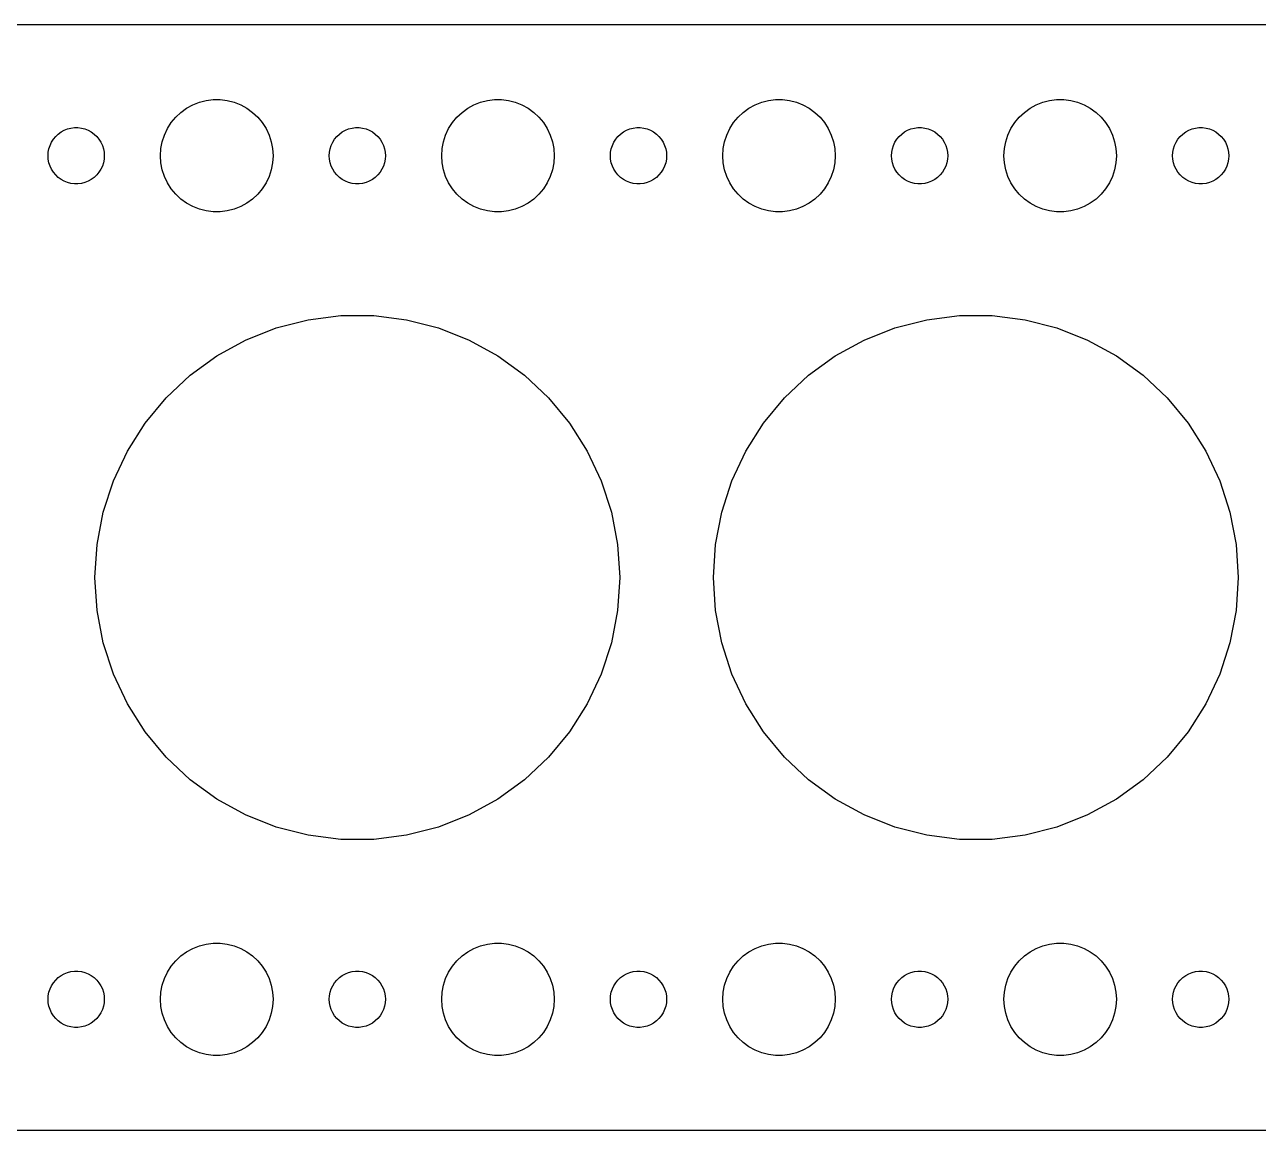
# Model space of a CAD drawing. Header units: metres. Extents: x -90 to 90, y 40 to 98.
# Drawn here: x -17.8 to 48.1, y 39.5 to 98.5 of the extents above; entities that cross this region are included whole.
import ezdxf

# ---------------------------------------------------------------- set-up
doc = ezdxf.new("R2010")
doc.units = ezdxf.units.M

msp = doc.modelspace()

# ---------------------------------------------------------------- linework, layer by layer
for p, q in [((84.8139, 98.4901), (-84.8139, 98.4901)), ((-9.10747, 94.033), (-8.77733, 94.2145)), ((-8.77733, 94.2145), (-8.42705, 94.3532)), ((-8.42705, 94.3532), (-8.06213, 94.4469)), ((-8.06213, 94.4469), (-7.68837, 94.4941)), ((-7.68837, 94.4941), (-7.31161, 94.4941)), ((-7.31161, 94.4941), (-6.93785, 94.4469)), ((-6.93785, 94.4469), (-6.57294, 94.3532)), ((-6.57294, 94.3532), (-6.22266, 94.2145)), ((-6.22266, 94.2145), (-5.89252, 94.033)), ((5.89252, 94.033), (6.22266, 94.2145)), ((6.22266, 94.2145), (6.57294, 94.3532)), ((6.57294, 94.3532), (6.93785, 94.4469)), ((6.93785, 94.4469), (7.31161, 94.4941)), ((7.31161, 94.4941), (7.68837, 94.4941)), ((7.68837, 94.4941), (8.06213, 94.4469)), ((8.06213, 94.4469), (8.42705, 94.3532)), ((8.42705, 94.3532), (8.77733, 94.2145)), ((8.77733, 94.2145), (9.10747, 94.033)), ((20.8925, 94.033), (21.2227, 94.2145)), ((21.2227, 94.2145), (21.5729, 94.3532)), ((21.5729, 94.3532), (21.9379, 94.4469)), ((21.9379, 94.4469), (22.3116, 94.4941)), ((22.3116, 94.4941), (22.6884, 94.4941)), ((22.6884, 94.4941), (23.0621, 94.4469)), ((23.0621, 94.4469), (23.427, 94.3532)), ((23.427, 94.3532), (23.7773, 94.2145)), ((23.7773, 94.2145), (24.1075, 94.033)), ((35.8925, 94.033), (36.2227, 94.2145)), ((36.2227, 94.2145), (36.5729, 94.3532)), ((36.5729, 94.3532), (36.9379, 94.4469)), ((36.9379, 94.4469), (37.3116, 94.4941)), ((37.3116, 94.4941), (37.6884, 94.4941)), ((37.6884, 94.4941), (38.0621, 94.4469)), ((38.0621, 94.4469), (38.427, 94.3532)), ((38.427, 94.3532), (38.7773, 94.2145)), ((38.7773, 94.2145), (39.1075, 94.033)), ((-9.92705, 93.2634), (-9.6869, 93.5536)), ((-9.6869, 93.5536), (-9.41226, 93.8115)), ((-9.41226, 93.8115), (-9.10747, 94.033)), ((-5.89252, 94.033), (-5.58772, 93.8115)), ((-5.58772, 93.8115), (-5.31308, 93.5536)), ((-5.31308, 93.5536), (-5.07294, 93.2634)), ((5.07294, 93.2634), (5.31308, 93.5536)), ((5.31308, 93.5536), (5.58772, 93.8115)), ((5.58772, 93.8115), (5.89252, 94.033)), ((9.10747, 94.033), (9.41226, 93.8115)), ((9.41226, 93.8115), (9.6869, 93.5536)), ((9.6869, 93.5536), (9.92705, 93.2634)), ((20.0729, 93.2634), (20.3131, 93.5536)), ((20.3131, 93.5536), (20.5877, 93.8115)), ((20.5877, 93.8115), (20.8925, 94.033)), ((24.1075, 94.033), (24.4123, 93.8115)), ((24.4123, 93.8115), (24.6869, 93.5536)), ((24.6869, 93.5536), (24.927, 93.2634)), ((35.0729, 93.2634), (35.3131, 93.5536)), ((35.3131, 93.5536), (35.5877, 93.8115)), ((35.5877, 93.8115), (35.8925, 94.033)), ((39.1075, 94.033), (39.4123, 93.8115)), ((39.4123, 93.8115), (39.6869, 93.5536)), ((39.6869, 93.5536), (39.927, 93.2634)), ((-15.8037, 92.7665), (-15.6387, 92.8572)), ((-15.6387, 92.8572), (-15.4635, 92.9266)), ((-15.4635, 92.9266), (-15.2811, 92.9734)), ((-15.2811, 92.9734), (-15.0942, 92.997)), ((-15.0942, 92.997), (-14.9058, 92.997)), ((-14.9058, 92.997), (-14.7189, 92.9734)), ((-14.7189, 92.9734), (-14.5365, 92.9266)), ((-14.5365, 92.9266), (-14.3613, 92.8572)), ((-14.3613, 92.8572), (-14.1963, 92.7665)), ((-10.2893, 92.6044), (-10.1289, 92.9453)), ((-10.1289, 92.9453), (-9.92705, 93.2634)), ((-5.07294, 93.2634), (-4.87108, 92.9453)), ((-4.87108, 92.9453), (-4.71066, 92.6044)), ((-0.80373, 92.7665), (-0.63866, 92.8572)), ((-0.63866, 92.8572), (-0.46352, 92.9266)), ((-0.46352, 92.9266), (-0.28107, 92.9734)), ((-0.28107, 92.9734), (-0.09418, 92.997)), ((-0.09418, 92.997), (0.09418, 92.997)), ((0.09418, 92.997), (0.28107, 92.9734)), ((0.28107, 92.9734), (0.46352, 92.9266)), ((0.46352, 92.9266), (0.63866, 92.8572)), ((0.63866, 92.8572), (0.80373, 92.7665)), ((4.71066, 92.6044), (4.87108, 92.9453)), ((4.87108, 92.9453), (5.07294, 93.2634)), ((9.92705, 93.2634), (10.1289, 92.9453)), ((10.1289, 92.9453), (10.2893, 92.6044)), ((14.1963, 92.7665), (14.3613, 92.8572)), ((14.3613, 92.8572), (14.5365, 92.9266)), ((14.5365, 92.9266), (14.7189, 92.9734)), ((14.7189, 92.9734), (14.9058, 92.997)), ((14.9058, 92.997), (15.0942, 92.997)), ((15.0942, 92.997), (15.2811, 92.9734)), ((15.2811, 92.9734), (15.4635, 92.9266)), ((15.4635, 92.9266), (15.6387, 92.8572)), ((15.6387, 92.8572), (15.8037, 92.7665)), ((19.7107, 92.6044), (19.8711, 92.9453)), ((19.8711, 92.9453), (20.0729, 93.2634)), ((24.927, 93.2634), (25.1289, 92.9453)), ((25.1289, 92.9453), (25.2893, 92.6044)), ((29.1963, 92.7665), (29.3613, 92.8572)), ((29.3613, 92.8572), (29.5365, 92.9266)), ((29.5365, 92.9266), (29.7189, 92.9734)), ((29.7189, 92.9734), (29.9058, 92.997)), ((29.9058, 92.997), (30.0942, 92.997)), ((30.0942, 92.997), (30.2811, 92.9734)), ((30.2811, 92.9734), (30.4635, 92.9266)), ((30.4635, 92.9266), (30.6387, 92.8572)), ((30.6387, 92.8572), (30.8037, 92.7665)), ((34.7107, 92.6044), (34.8711, 92.9453)), ((34.8711, 92.9453), (35.0729, 93.2634)), ((39.927, 93.2634), (40.1289, 92.9453)), ((40.1289, 92.9453), (40.2893, 92.6044)), ((44.1963, 92.7665), (44.3613, 92.8572)), ((44.3613, 92.8572), (44.5365, 92.9266)), ((44.5365, 92.9266), (44.7189, 92.9734)), ((44.7189, 92.9734), (44.9058, 92.997)), ((44.9058, 92.997), (45.0942, 92.997)), ((45.0942, 92.997), (45.2811, 92.9734)), ((45.2811, 92.9734), (45.4635, 92.9266)), ((45.4635, 92.9266), (45.6387, 92.8572)), ((45.6387, 92.8572), (45.8037, 92.7665)), ((-16.3947, 92.0522), (-16.3145, 92.2226)), ((-16.3145, 92.2226), (-16.2135, 92.3817)), ((-16.2135, 92.3817), (-16.0934, 92.5268)), ((-16.0934, 92.5268), (-15.9561, 92.6558)), ((-15.9561, 92.6558), (-15.8037, 92.7665)), ((-14.1963, 92.7665), (-14.0439, 92.6558)), ((-14.0439, 92.6558), (-13.9065, 92.5268)), ((-13.9065, 92.5268), (-13.7865, 92.3817)), ((-13.7865, 92.3817), (-13.6855, 92.2226)), ((-13.6855, 92.2226), (-13.6053, 92.0522)), ((-10.4763, 91.876), (-10.4057, 92.2461)), ((-10.4057, 92.2461), (-10.2893, 92.6044)), ((-4.71066, 92.6044), (-4.59424, 92.2461)), ((-4.59424, 92.2461), (-4.52365, 91.876)), ((-1.39465, 92.0522), (-1.31445, 92.2226)), ((-1.31445, 92.2226), (-1.21352, 92.3817)), ((-1.21352, 92.3817), (-1.09344, 92.5268)), ((-1.09344, 92.5268), (-0.95613, 92.6558)), ((-0.95613, 92.6558), (-0.80373, 92.7665)), ((0.80373, 92.7665), (0.95613, 92.6558)), ((0.95613, 92.6558), (1.09344, 92.5268)), ((1.09344, 92.5268), (1.21352, 92.3817)), ((1.21352, 92.3817), (1.31445, 92.2226)), ((1.31445, 92.2226), (1.39465, 92.0522)), ((4.52365, 91.876), (4.59424, 92.2461)), ((4.59424, 92.2461), (4.71066, 92.6044)), ((10.2893, 92.6044), (10.4057, 92.2461)), ((10.4057, 92.2461), (10.4763, 91.876)), ((13.6053, 92.0522), (13.6855, 92.2226)), ((13.6855, 92.2226), (13.7865, 92.3817)), ((13.7865, 92.3817), (13.9065, 92.5268)), ((13.9065, 92.5268), (14.0439, 92.6558)), ((14.0439, 92.6558), (14.1963, 92.7665)), ((15.8037, 92.7665), (15.9561, 92.6558)), ((15.9561, 92.6558), (16.0934, 92.5268)), ((16.0934, 92.5268), (16.2135, 92.3817)), ((16.2135, 92.3817), (16.3145, 92.2226)), ((16.3145, 92.2226), (16.3947, 92.0522)), ((19.5237, 91.876), (19.5942, 92.2461)), ((19.5942, 92.2461), (19.7107, 92.6044)), ((25.2893, 92.6044), (25.4057, 92.2461)), ((25.4057, 92.2461), (25.4763, 91.876)), ((28.6053, 92.0522), (28.6855, 92.2226)), ((28.6855, 92.2226), (28.7865, 92.3817)), ((28.7865, 92.3817), (28.9065, 92.5268)), ((28.9065, 92.5268), (29.0439, 92.6558)), ((29.0439, 92.6558), (29.1963, 92.7665)), ((30.8037, 92.7665), (30.9561, 92.6558)), ((30.9561, 92.6558), (31.0934, 92.5268)), ((31.0934, 92.5268), (31.2135, 92.3817)), ((31.2135, 92.3817), (31.3145, 92.2226)), ((31.3145, 92.2226), (31.3947, 92.0522)), ((34.5237, 91.876), (34.5942, 92.2461)), ((34.5942, 92.2461), (34.7107, 92.6044)), ((40.2893, 92.6044), (40.4057, 92.2461)), ((40.4057, 92.2461), (40.4763, 91.876)), ((43.6053, 92.0522), (43.6855, 92.2226)), ((43.6855, 92.2226), (43.7865, 92.3817)), ((43.7865, 92.3817), (43.9065, 92.5268)), ((43.9065, 92.5268), (44.0439, 92.6558)), ((44.0439, 92.6558), (44.1963, 92.7665)), ((45.8037, 92.7665), (45.9561, 92.6558)), ((45.9561, 92.6558), (46.0934, 92.5268)), ((46.0934, 92.5268), (46.2135, 92.3817)), ((46.2135, 92.3817), (46.3145, 92.2226)), ((46.3145, 92.2226), (46.3947, 92.0522)), ((-16.5, 91.5), (-16.4882, 91.688)), ((-16.4882, 91.312), (-16.5, 91.5)), ((-16.4882, 91.688), (-16.4529, 91.873)), ((-16.4529, 91.873), (-16.3947, 92.0522)), ((-13.6053, 92.0522), (-13.5471, 91.873)), ((-13.5471, 91.873), (-13.5118, 91.688)), ((-13.5118, 91.688), (-13.5, 91.5)), ((-13.5, 91.5), (-13.5118, 91.312)), ((-10.5, 91.5), (-10.4763, 91.876)), ((-10.4763, 91.124), (-10.5, 91.5)), ((-4.52365, 91.876), (-4.5, 91.5)), ((-4.5, 91.5), (-4.52365, 91.124)), ((-1.5, 91.5), (-1.48816, 91.688)), ((-1.48816, 91.312), (-1.5, 91.5)), ((-1.48816, 91.688), (-1.45287, 91.873)), ((-1.45287, 91.873), (-1.39465, 92.0522)), ((1.39465, 92.0522), (1.45287, 91.873)), ((1.45287, 91.873), (1.48816, 91.688)), ((1.48816, 91.688), (1.5, 91.5)), ((1.5, 91.5), (1.48816, 91.312)), ((4.5, 91.5), (4.52365, 91.876)), ((4.52365, 91.124), (4.5, 91.5)), ((10.4763, 91.876), (10.5, 91.5)), ((10.5, 91.5), (10.4763, 91.124)), ((13.5, 91.5), (13.5118, 91.688)), ((13.5118, 91.312), (13.5, 91.5)), ((13.5118, 91.688), (13.5471, 91.873)), ((13.5471, 91.873), (13.6053, 92.0522)), ((16.3947, 92.0522), (16.4529, 91.873)), ((16.4529, 91.873), (16.4882, 91.688)), ((16.4882, 91.688), (16.5, 91.5)), ((16.5, 91.5), (16.4882, 91.312)), ((19.5, 91.5), (19.5237, 91.876)), ((19.5237, 91.124), (19.5, 91.5)), ((25.4763, 91.876), (25.5, 91.5)), ((25.5, 91.5), (25.4763, 91.124)), ((28.5, 91.5), (28.5118, 91.688)), ((28.5118, 91.312), (28.5, 91.5)), ((28.5118, 91.688), (28.5471, 91.873)), ((28.5471, 91.873), (28.6053, 92.0522)), ((31.3947, 92.0522), (31.4529, 91.873)), ((31.4529, 91.873), (31.4882, 91.688)), ((31.4882, 91.688), (31.5, 91.5)), ((31.5, 91.5), (31.4882, 91.312)), ((34.5, 91.5), (34.5237, 91.876)), ((34.5237, 91.124), (34.5, 91.5)), ((40.4763, 91.876), (40.5, 91.5)), ((40.5, 91.5), (40.4763, 91.124)), ((43.5, 91.5), (43.5118, 91.688)), ((43.5118, 91.312), (43.5, 91.5)), ((43.5118, 91.688), (43.5471, 91.873)), ((43.5471, 91.873), (43.6053, 92.0522)), ((46.3947, 92.0522), (46.4529, 91.873)), ((46.4529, 91.873), (46.4882, 91.688)), ((46.4882, 91.688), (46.5, 91.5)), ((46.5, 91.5), (46.4882, 91.312)), ((-16.4529, 91.127), (-16.4882, 91.312)), ((-16.3947, 90.9478), (-16.4529, 91.127)), ((-16.3145, 90.7774), (-16.3947, 90.9478)), ((-13.6053, 90.9478), (-13.6855, 90.7774)), ((-13.5471, 91.127), (-13.6053, 90.9478)), ((-13.5118, 91.312), (-13.5471, 91.127)), ((-10.4057, 90.7539), (-10.4763, 91.124)), ((-4.52365, 91.124), (-4.59424, 90.7539)), ((-1.45287, 91.127), (-1.48816, 91.312)), ((-1.39465, 90.9478), (-1.45287, 91.127)), ((-1.31445, 90.7774), (-1.39465, 90.9478)), ((1.39465, 90.9478), (1.31445, 90.7774)), ((1.45287, 91.127), (1.39465, 90.9478)), ((1.48816, 91.312), (1.45287, 91.127)), ((4.59424, 90.7539), (4.52365, 91.124)), ((10.4763, 91.124), (10.4057, 90.7539)), ((13.5471, 91.127), (13.5118, 91.312)), ((13.6053, 90.9478), (13.5471, 91.127)), ((13.6855, 90.7774), (13.6053, 90.9478)), ((16.3947, 90.9478), (16.3145, 90.7774)), ((16.4529, 91.127), (16.3947, 90.9478)), ((16.4882, 91.312), (16.4529, 91.127)), ((19.5942, 90.7539), (19.5237, 91.124)), ((25.4763, 91.124), (25.4057, 90.7539)), ((28.5471, 91.127), (28.5118, 91.312)), ((28.6053, 90.9478), (28.5471, 91.127)), ((28.6855, 90.7774), (28.6053, 90.9478)), ((31.3947, 90.9478), (31.3145, 90.7774)), ((31.4529, 91.127), (31.3947, 90.9478)), ((31.4882, 91.312), (31.4529, 91.127)), ((34.5942, 90.7539), (34.5237, 91.124)), ((40.4763, 91.124), (40.4057, 90.7539)), ((43.5471, 91.127), (43.5118, 91.312)), ((43.6053, 90.9478), (43.5471, 91.127)), ((43.6855, 90.7774), (43.6053, 90.9478)), ((46.3947, 90.9478), (46.3145, 90.7774)), ((46.4529, 91.127), (46.3947, 90.9478)), ((46.4882, 91.312), (46.4529, 91.127)), ((-16.2135, 90.6183), (-16.3145, 90.7774)), ((-16.0934, 90.4732), (-16.2135, 90.6183)), ((-15.9561, 90.3442), (-16.0934, 90.4732)), ((-15.8037, 90.2335), (-15.9561, 90.3442)), ((-15.6387, 90.1427), (-15.8037, 90.2335)), ((-14.1963, 90.2335), (-14.3613, 90.1427)), ((-14.0439, 90.3442), (-14.1963, 90.2335)), ((-13.9065, 90.4732), (-14.0439, 90.3442)), ((-13.7865, 90.6183), (-13.9065, 90.4732)), ((-13.6855, 90.7774), (-13.7865, 90.6183)), ((-10.2893, 90.3956), (-10.4057, 90.7539)), ((-10.1289, 90.0547), (-10.2893, 90.3956)), ((-4.71066, 90.3956), (-4.87108, 90.0547)), ((-4.59424, 90.7539), (-4.71066, 90.3956)), ((-1.21352, 90.6183), (-1.31445, 90.7774)), ((-1.09344, 90.4732), (-1.21352, 90.6183)), ((-0.95613, 90.3442), (-1.09344, 90.4732)), ((-0.80373, 90.2335), (-0.95613, 90.3442)), ((-0.63866, 90.1427), (-0.80373, 90.2335)), ((0.80373, 90.2335), (0.63866, 90.1427)), ((0.95613, 90.3442), (0.80373, 90.2335)), ((1.09344, 90.4732), (0.95613, 90.3442)), ((1.21352, 90.6183), (1.09344, 90.4732)), ((1.31445, 90.7774), (1.21352, 90.6183)), ((4.71066, 90.3956), (4.59424, 90.7539)), ((4.87108, 90.0547), (4.71066, 90.3956)), ((10.2893, 90.3956), (10.1289, 90.0547)), ((10.4057, 90.7539), (10.2893, 90.3956)), ((13.7865, 90.6183), (13.6855, 90.7774)), ((13.9065, 90.4732), (13.7865, 90.6183)), ((14.0439, 90.3442), (13.9065, 90.4732)), ((14.1963, 90.2335), (14.0439, 90.3442)), ((14.3613, 90.1427), (14.1963, 90.2335)), ((15.8037, 90.2335), (15.6387, 90.1427)), ((15.9561, 90.3442), (15.8037, 90.2335)), ((16.0934, 90.4732), (15.9561, 90.3442)), ((16.2135, 90.6183), (16.0934, 90.4732)), ((16.3145, 90.7774), (16.2135, 90.6183)), ((19.7107, 90.3956), (19.5942, 90.7539)), ((19.8711, 90.0547), (19.7107, 90.3956)), ((25.2893, 90.3956), (25.1289, 90.0547)), ((25.4057, 90.7539), (25.2893, 90.3956)), ((28.7865, 90.6183), (28.6855, 90.7774)), ((28.9065, 90.4732), (28.7865, 90.6183)), ((29.0439, 90.3442), (28.9065, 90.4732)), ((29.1963, 90.2335), (29.0439, 90.3442)), ((29.3613, 90.1427), (29.1963, 90.2335)), ((30.8037, 90.2335), (30.6387, 90.1427)), ((30.9561, 90.3442), (30.8037, 90.2335)), ((31.0934, 90.4732), (30.9561, 90.3442)), ((31.2135, 90.6183), (31.0934, 90.4732)), ((31.3145, 90.7774), (31.2135, 90.6183)), ((34.7107, 90.3956), (34.5942, 90.7539)), ((34.8711, 90.0547), (34.7107, 90.3956)), ((40.2893, 90.3956), (40.1289, 90.0547)), ((40.4057, 90.7539), (40.2893, 90.3956)), ((43.7865, 90.6183), (43.6855, 90.7774)), ((43.9065, 90.4732), (43.7865, 90.6183)), ((44.0439, 90.3442), (43.9065, 90.4732)), ((44.1963, 90.2335), (44.0439, 90.3442)), ((44.3613, 90.1427), (44.1963, 90.2335)), ((45.8037, 90.2335), (45.6387, 90.1427)), ((45.9561, 90.3442), (45.8037, 90.2335)), ((46.0934, 90.4732), (45.9561, 90.3442)), ((46.2135, 90.6183), (46.0934, 90.4732)), ((46.3145, 90.7774), (46.2135, 90.6183)), ((-15.4635, 90.0734), (-15.6387, 90.1427)), ((-15.2811, 90.0266), (-15.4635, 90.0734)), ((-15.0942, 90.003), (-15.2811, 90.0266)), ((-14.9058, 90.003), (-15.0942, 90.003)), ((-14.7189, 90.0266), (-14.9058, 90.003)), ((-14.5365, 90.0734), (-14.7189, 90.0266)), ((-14.3613, 90.1427), (-14.5365, 90.0734)), ((-9.92705, 89.7366), (-10.1289, 90.0547)), ((-9.6869, 89.4464), (-9.92705, 89.7366)), ((-5.07294, 89.7366), (-5.31308, 89.4464)), ((-4.87108, 90.0547), (-5.07294, 89.7366)), ((-0.46352, 90.0734), (-0.63866, 90.1427)), ((-0.28107, 90.0266), (-0.46352, 90.0734)), ((-0.09418, 90.003), (-0.28107, 90.0266)), ((0.09418, 90.003), (-0.09418, 90.003)), ((0.28107, 90.0266), (0.09418, 90.003)), ((0.46352, 90.0734), (0.28107, 90.0266)), ((0.63866, 90.1427), (0.46352, 90.0734)), ((5.07294, 89.7366), (4.87108, 90.0547)), ((5.31308, 89.4464), (5.07294, 89.7366)), ((9.92705, 89.7366), (9.6869, 89.4464)), ((10.1289, 90.0547), (9.92705, 89.7366)), ((14.5365, 90.0734), (14.3613, 90.1427)), ((14.7189, 90.0266), (14.5365, 90.0734)), ((14.9058, 90.003), (14.7189, 90.0266)), ((15.0942, 90.003), (14.9058, 90.003)), ((15.2811, 90.0266), (15.0942, 90.003)), ((15.4635, 90.0734), (15.2811, 90.0266)), ((15.6387, 90.1427), (15.4635, 90.0734)), ((20.0729, 89.7366), (19.8711, 90.0547)), ((20.3131, 89.4464), (20.0729, 89.7366)), ((24.927, 89.7366), (24.6869, 89.4464)), ((25.1289, 90.0547), (24.927, 89.7366)), ((29.5365, 90.0734), (29.3613, 90.1427)), ((29.7189, 90.0266), (29.5365, 90.0734)), ((29.9058, 90.003), (29.7189, 90.0266)), ((30.0942, 90.003), (29.9058, 90.003)), ((30.2811, 90.0266), (30.0942, 90.003)), ((30.4635, 90.0734), (30.2811, 90.0266)), ((30.6387, 90.1427), (30.4635, 90.0734)), ((35.0729, 89.7366), (34.8711, 90.0547)), ((35.3131, 89.4464), (35.0729, 89.7366)), ((39.927, 89.7366), (39.6869, 89.4464)), ((40.1289, 90.0547), (39.927, 89.7366)), ((44.5365, 90.0734), (44.3613, 90.1427)), ((44.7189, 90.0266), (44.5365, 90.0734)), ((44.9058, 90.003), (44.7189, 90.0266)), ((45.0942, 90.003), (44.9058, 90.003)), ((45.2811, 90.0266), (45.0942, 90.003)), ((45.4635, 90.0734), (45.2811, 90.0266)), ((45.6387, 90.1427), (45.4635, 90.0734)), ((-9.41226, 89.1884), (-9.6869, 89.4464)), ((-9.10747, 88.967), (-9.41226, 89.1884)), ((-8.77733, 88.7855), (-9.10747, 88.967)), ((-5.89252, 88.967), (-6.22266, 88.7855)), ((-5.58772, 89.1884), (-5.89252, 88.967)), ((-5.31308, 89.4464), (-5.58772, 89.1884)), ((5.58772, 89.1884), (5.31308, 89.4464)), ((5.89252, 88.967), (5.58772, 89.1884)), ((6.22266, 88.7855), (5.89252, 88.967)), ((9.10747, 88.967), (8.77733, 88.7855)), ((9.41226, 89.1884), (9.10747, 88.967)), ((9.6869, 89.4464), (9.41226, 89.1884)), ((20.5877, 89.1884), (20.3131, 89.4464)), ((20.8925, 88.967), (20.5877, 89.1884)), ((21.2227, 88.7855), (20.8925, 88.967)), ((24.1075, 88.967), (23.7773, 88.7855)), ((24.4123, 89.1884), (24.1075, 88.967)), ((24.6869, 89.4464), (24.4123, 89.1884)), ((35.5877, 89.1884), (35.3131, 89.4464)), ((35.8925, 88.967), (35.5877, 89.1884)), ((36.2227, 88.7855), (35.8925, 88.967)), ((39.1075, 88.967), (38.7773, 88.7855)), ((39.4123, 89.1884), (39.1075, 88.967)), ((39.6869, 89.4464), (39.4123, 89.1884)), ((-8.42705, 88.6468), (-8.77733, 88.7855)), ((-8.06213, 88.5531), (-8.42705, 88.6468)), ((-7.68837, 88.5059), (-8.06213, 88.5531)), ((-7.31161, 88.5059), (-7.68837, 88.5059)), ((-6.93785, 88.5531), (-7.31161, 88.5059)), ((-6.57294, 88.6468), (-6.93785, 88.5531)), ((-6.22266, 88.7855), (-6.57294, 88.6468)), ((6.57294, 88.6468), (6.22266, 88.7855)), ((6.93785, 88.5531), (6.57294, 88.6468)), ((7.31161, 88.5059), (6.93785, 88.5531)), ((7.68837, 88.5059), (7.31161, 88.5059)), ((8.06213, 88.5531), (7.68837, 88.5059)), ((8.42705, 88.6468), (8.06213, 88.5531)), ((8.77733, 88.7855), (8.42705, 88.6468)), ((21.5729, 88.6468), (21.2227, 88.7855)), ((21.9379, 88.5531), (21.5729, 88.6468)), ((22.3116, 88.5059), (21.9379, 88.5531)), ((22.6884, 88.5059), (22.3116, 88.5059)), ((23.0621, 88.5531), (22.6884, 88.5059)), ((23.427, 88.6468), (23.0621, 88.5531)), ((23.7773, 88.7855), (23.427, 88.6468)), ((36.5729, 88.6468), (36.2227, 88.7855)), ((36.9379, 88.5531), (36.5729, 88.6468)), ((37.3116, 88.5059), (36.9379, 88.5531)), ((37.6884, 88.5059), (37.3116, 88.5059)), ((38.0621, 88.5531), (37.6884, 88.5059)), ((38.427, 88.6468), (38.0621, 88.5531)), ((38.7773, 88.7855), (38.427, 88.6468)), ((-2.62334, 82.752), (-0.87906, 82.9724)), ((-0.87906, 82.9724), (0.87906, 82.9724)), ((0.87906, 82.9724), (2.62334, 82.752)), ((30.3766, 82.752), (32.1209, 82.9724)), ((32.1209, 82.9724), (33.8791, 82.9724)), ((33.8791, 82.9724), (35.6233, 82.752)), ((-5.96091, 81.6676), (-4.32623, 82.3148)), ((-4.32623, 82.3148), (-2.62334, 82.752)), ((2.62334, 82.752), (4.32623, 82.3148)), ((4.32623, 82.3148), (5.96091, 81.6676)), ((27.0391, 81.6676), (28.6738, 82.3148)), ((28.6738, 82.3148), (30.3766, 82.752)), ((35.6233, 82.752), (37.3262, 82.3148)), ((37.3262, 82.3148), (38.9609, 81.6676)), ((-7.50157, 80.8206), (-5.96091, 81.6676)), ((5.96091, 81.6676), (7.50157, 80.8206)), ((25.4984, 80.8206), (27.0391, 81.6676)), ((38.9609, 81.6676), (40.5016, 80.8206)), ((-8.92393, 79.7872), (-7.50157, 80.8206)), ((7.50157, 80.8206), (8.92393, 79.7872)), ((24.0761, 79.7872), (25.4984, 80.8206)), ((40.5016, 80.8206), (41.9239, 79.7872)), ((-10.2056, 78.5836), (-8.92393, 79.7872)), ((8.92393, 79.7872), (10.2056, 78.5836)), ((22.7944, 78.5836), (24.0761, 79.7872)), ((41.9239, 79.7872), (43.2056, 78.5836)), ((-11.3262, 77.229), (-10.2056, 78.5836)), ((10.2056, 78.5836), (11.3262, 77.229)), ((21.6738, 77.229), (22.7944, 78.5836)), ((43.2056, 78.5836), (44.3262, 77.229)), ((-12.2683, 75.7445), (-11.3262, 77.229)), ((11.3262, 77.229), (12.2683, 75.7445)), ((20.7317, 75.7445), (21.6738, 77.229)), ((44.3262, 77.229), (45.2683, 75.7445)), ((-13.0169, 74.1537), (-12.2683, 75.7445)), ((12.2683, 75.7445), (13.0169, 74.1537)), ((19.9831, 74.1537), (20.7317, 75.7445)), ((45.2683, 75.7445), (46.0169, 74.1537)), ((-13.5602, 72.4816), (-13.0169, 74.1537)), ((13.0169, 74.1537), (13.5602, 72.4816)), ((19.4398, 72.4816), (19.9831, 74.1537)), ((46.0169, 74.1537), (46.5602, 72.4816)), ((-13.8896, 70.7547), (-13.5602, 72.4816)), ((13.5602, 72.4816), (13.8896, 70.7547)), ((19.1104, 70.7547), (19.4398, 72.4816)), ((46.5602, 72.4816), (46.8896, 70.7547)), ((-14, 69), (-13.8896, 70.7547)), ((13.8896, 70.7547), (14, 69)), ((19, 69), (19.1104, 70.7547)), ((46.8896, 70.7547), (47, 69)), ((-13.8896, 67.2453), (-14, 69)), ((14, 69), (13.8896, 67.2453)), ((19.1104, 67.2453), (19, 69)), ((47, 69), (46.8896, 67.2453)), ((-13.5602, 65.5184), (-13.8896, 67.2453)), ((13.8896, 67.2453), (13.5602, 65.5184)), ((19.4398, 65.5184), (19.1104, 67.2453)), ((46.8896, 67.2453), (46.5602, 65.5184)), ((-13.0169, 63.8463), (-13.5602, 65.5184)), ((13.5602, 65.5184), (13.0169, 63.8463)), ((19.9831, 63.8463), (19.4398, 65.5184)), ((46.5602, 65.5184), (46.0169, 63.8463)), ((-12.2683, 62.2555), (-13.0169, 63.8463)), ((13.0169, 63.8463), (12.2683, 62.2555)), ((20.7317, 62.2555), (19.9831, 63.8463)), ((46.0169, 63.8463), (45.2683, 62.2555)), ((-11.3262, 60.771), (-12.2683, 62.2555)), ((12.2683, 62.2555), (11.3262, 60.771)), ((21.6738, 60.771), (20.7317, 62.2555)), ((45.2683, 62.2555), (44.3262, 60.771)), ((-10.2056, 59.4164), (-11.3262, 60.771)), ((11.3262, 60.771), (10.2056, 59.4164)), ((22.7944, 59.4164), (21.6738, 60.771)), ((44.3262, 60.771), (43.2056, 59.4164)), ((-8.92393, 58.2128), (-10.2056, 59.4164)), ((10.2056, 59.4164), (8.92393, 58.2128)), ((24.0761, 58.2128), (22.7944, 59.4164)), ((43.2056, 59.4164), (41.9239, 58.2128)), ((-7.50157, 57.1794), (-8.92393, 58.2128)), ((8.92393, 58.2128), (7.50157, 57.1794)), ((25.4984, 57.1794), (24.0761, 58.2128)), ((41.9239, 58.2128), (40.5016, 57.1794)), ((-5.96091, 56.3324), (-7.50157, 57.1794)), ((7.50157, 57.1794), (5.96091, 56.3324)), ((27.0391, 56.3324), (25.4984, 57.1794)), ((40.5016, 57.1794), (38.9609, 56.3324)), ((-4.32623, 55.6852), (-5.96091, 56.3324)), ((5.96091, 56.3324), (4.32623, 55.6852)), ((28.6738, 55.6852), (27.0391, 56.3324)), ((38.9609, 56.3324), (37.3262, 55.6852)), ((-2.62334, 55.248), (-4.32623, 55.6852)), ((4.32623, 55.6852), (2.62334, 55.248)), ((30.3766, 55.248), (28.6738, 55.6852)), ((37.3262, 55.6852), (35.6233, 55.248)), ((-0.87906, 55.0276), (-2.62334, 55.248)), ((0.87906, 55.0276), (-0.87906, 55.0276)), ((2.62334, 55.248), (0.87906, 55.0276)), ((32.1209, 55.0276), (30.3766, 55.248)), ((33.8791, 55.0276), (32.1209, 55.0276)), ((35.6233, 55.248), (33.8791, 55.0276)), ((-8.42705, 49.3532), (-8.06213, 49.4469)), ((-8.06213, 49.4469), (-7.68837, 49.4941)), ((-7.68837, 49.4941), (-7.31161, 49.4941)), ((-7.31161, 49.4941), (-6.93785, 49.4469)), ((-6.93785, 49.4469), (-6.57294, 49.3532)), ((6.57294, 49.3532), (6.93785, 49.4469)), ((6.93785, 49.4469), (7.31161, 49.4941)), ((7.31161, 49.4941), (7.68837, 49.4941)), ((7.68837, 49.4941), (8.06213, 49.4469)), ((8.06213, 49.4469), (8.42705, 49.3532)), ((21.5729, 49.3532), (21.9379, 49.4469)), ((21.9379, 49.4469), (22.3116, 49.4941)), ((22.3116, 49.4941), (22.6884, 49.4941)), ((22.6884, 49.4941), (23.0621, 49.4469)), ((23.0621, 49.4469), (23.427, 49.3532)), ((36.5729, 49.3532), (36.9379, 49.4469)), ((36.9379, 49.4469), (37.3116, 49.4941)), ((37.3116, 49.4941), (37.6884, 49.4941)), ((37.6884, 49.4941), (38.0621, 49.4469)), ((38.0621, 49.4469), (38.427, 49.3532)), ((-9.6869, 48.5536), (-9.41226, 48.8116)), ((-9.41226, 48.8116), (-9.10747, 49.033)), ((-9.10747, 49.033), (-8.77733, 49.2145)), ((-8.77733, 49.2145), (-8.42705, 49.3532)), ((-6.57294, 49.3532), (-6.22266, 49.2145)), ((-6.22266, 49.2145), (-5.89252, 49.033)), ((-5.89252, 49.033), (-5.58772, 48.8116)), ((-5.58772, 48.8116), (-5.31308, 48.5536)), ((5.31308, 48.5536), (5.58772, 48.8116)), ((5.58772, 48.8116), (5.89252, 49.033)), ((5.89252, 49.033), (6.22266, 49.2145)), ((6.22266, 49.2145), (6.57294, 49.3532)), ((8.42705, 49.3532), (8.77733, 49.2145)), ((8.77733, 49.2145), (9.10747, 49.033)), ((9.10747, 49.033), (9.41226, 48.8116)), ((9.41226, 48.8116), (9.6869, 48.5536)), ((20.3131, 48.5536), (20.5877, 48.8116)), ((20.5877, 48.8116), (20.8925, 49.033)), ((20.8925, 49.033), (21.2227, 49.2145)), ((21.2227, 49.2145), (21.5729, 49.3532)), ((23.427, 49.3532), (23.7773, 49.2145)), ((23.7773, 49.2145), (24.1075, 49.033)), ((24.1075, 49.033), (24.4123, 48.8116)), ((24.4123, 48.8116), (24.6869, 48.5536)), ((35.3131, 48.5536), (35.5877, 48.8116)), ((35.5877, 48.8116), (35.8925, 49.033)), ((35.8925, 49.033), (36.2227, 49.2145)), ((36.2227, 49.2145), (36.5729, 49.3532)), ((38.427, 49.3532), (38.7773, 49.2145)), ((38.7773, 49.2145), (39.1075, 49.033)), ((39.1075, 49.033), (39.4123, 48.8116)), ((39.4123, 48.8116), (39.6869, 48.5536)), ((-10.1289, 47.9453), (-9.92705, 48.2634)), ((-9.92705, 48.2634), (-9.6869, 48.5536)), ((-5.31308, 48.5536), (-5.07294, 48.2634)), ((-5.07294, 48.2634), (-4.87108, 47.9453)), ((4.87108, 47.9453), (5.07294, 48.2634)), ((5.07294, 48.2634), (5.31308, 48.5536)), ((9.6869, 48.5536), (9.92705, 48.2634)), ((9.92705, 48.2634), (10.1289, 47.9453)), ((19.8711, 47.9453), (20.0729, 48.2634)), ((20.0729, 48.2634), (20.3131, 48.5536)), ((24.6869, 48.5536), (24.927, 48.2634)), ((24.927, 48.2634), (25.1289, 47.9453)), ((34.8711, 47.9453), (35.0729, 48.2634)), ((35.0729, 48.2634), (35.3131, 48.5536)), ((39.6869, 48.5536), (39.927, 48.2634)), ((39.927, 48.2634), (40.1289, 47.9453)), ((-16.2135, 47.3817), (-16.0934, 47.5268)), ((-16.0934, 47.5268), (-15.9561, 47.6558)), ((-15.9561, 47.6558), (-15.8037, 47.7665)), ((-15.8037, 47.7665), (-15.6387, 47.8573)), ((-15.6387, 47.8573), (-15.4635, 47.9266)), ((-15.4635, 47.9266), (-15.2811, 47.9734)), ((-15.2811, 47.9734), (-15.0942, 47.997)), ((-15.0942, 47.997), (-14.9058, 47.997)), ((-14.9058, 47.997), (-14.7189, 47.9734)), ((-14.7189, 47.9734), (-14.5365, 47.9266)), ((-14.5365, 47.9266), (-14.3613, 47.8573)), ((-14.3613, 47.8573), (-14.1963, 47.7665)), ((-14.1963, 47.7665), (-14.0439, 47.6558)), ((-14.0439, 47.6558), (-13.9065, 47.5268)), ((-13.9065, 47.5268), (-13.7865, 47.3817)), ((-10.4057, 47.2461), (-10.2893, 47.6044)), ((-10.2893, 47.6044), (-10.1289, 47.9453)), ((-4.87108, 47.9453), (-4.71066, 47.6044)), ((-4.71066, 47.6044), (-4.59424, 47.2461)), ((-1.21352, 47.3817), (-1.09344, 47.5268)), ((-1.09344, 47.5268), (-0.95613, 47.6558)), ((-0.95613, 47.6558), (-0.80373, 47.7665)), ((-0.80373, 47.7665), (-0.63866, 47.8573)), ((-0.63866, 47.8573), (-0.46352, 47.9266)), ((-0.46352, 47.9266), (-0.28107, 47.9734)), ((-0.28107, 47.9734), (-0.09418, 47.997)), ((-0.09418, 47.997), (0.09418, 47.997)), ((0.09418, 47.997), (0.28107, 47.9734)), ((0.28107, 47.9734), (0.46352, 47.9266)), ((0.46352, 47.9266), (0.63866, 47.8573)), ((0.63866, 47.8573), (0.80373, 47.7665)), ((0.80373, 47.7665), (0.95613, 47.6558)), ((0.95613, 47.6558), (1.09344, 47.5268)), ((1.09344, 47.5268), (1.21352, 47.3817)), ((4.59424, 47.2461), (4.71066, 47.6044)), ((4.71066, 47.6044), (4.87108, 47.9453)), ((10.1289, 47.9453), (10.2893, 47.6044)), ((10.2893, 47.6044), (10.4057, 47.2461)), ((13.7865, 47.3817), (13.9065, 47.5268)), ((13.9065, 47.5268), (14.0439, 47.6558)), ((14.0439, 47.6558), (14.1963, 47.7665)), ((14.1963, 47.7665), (14.3613, 47.8573)), ((14.3613, 47.8573), (14.5365, 47.9266)), ((14.5365, 47.9266), (14.7189, 47.9734)), ((14.7189, 47.9734), (14.9058, 47.997)), ((14.9058, 47.997), (15.0942, 47.997)), ((15.0942, 47.997), (15.2811, 47.9734)), ((15.2811, 47.9734), (15.4635, 47.9266)), ((15.4635, 47.9266), (15.6387, 47.8573)), ((15.6387, 47.8573), (15.8037, 47.7665)), ((15.8037, 47.7665), (15.9561, 47.6558)), ((15.9561, 47.6558), (16.0934, 47.5268)), ((16.0934, 47.5268), (16.2135, 47.3817)), ((19.5942, 47.2461), (19.7107, 47.6044)), ((19.7107, 47.6044), (19.8711, 47.9453)), ((25.1289, 47.9453), (25.2893, 47.6044)), ((25.2893, 47.6044), (25.4057, 47.2461)), ((28.7865, 47.3817), (28.9065, 47.5268)), ((28.9065, 47.5268), (29.0439, 47.6558)), ((29.0439, 47.6558), (29.1963, 47.7665)), ((29.1963, 47.7665), (29.3613, 47.8573)), ((29.3613, 47.8573), (29.5365, 47.9266)), ((29.5365, 47.9266), (29.7189, 47.9734)), ((29.7189, 47.9734), (29.9058, 47.997)), ((29.9058, 47.997), (30.0942, 47.997)), ((30.0942, 47.997), (30.2811, 47.9734)), ((30.2811, 47.9734), (30.4635, 47.9266)), ((30.4635, 47.9266), (30.6387, 47.8573)), ((30.6387, 47.8573), (30.8037, 47.7665)), ((30.8037, 47.7665), (30.9561, 47.6558)), ((30.9561, 47.6558), (31.0934, 47.5268)), ((31.0934, 47.5268), (31.2135, 47.3817)), ((34.5942, 47.2461), (34.7107, 47.6044)), ((34.7107, 47.6044), (34.8711, 47.9453)), ((40.1289, 47.9453), (40.2893, 47.6044)), ((40.2893, 47.6044), (40.4057, 47.2461)), ((43.7865, 47.3817), (43.9065, 47.5268)), ((43.9065, 47.5268), (44.0439, 47.6558)), ((44.0439, 47.6558), (44.1963, 47.7665)), ((44.1963, 47.7665), (44.3613, 47.8573)), ((44.3613, 47.8573), (44.5365, 47.9266)), ((44.5365, 47.9266), (44.7189, 47.9734)), ((44.7189, 47.9734), (44.9058, 47.997)), ((44.9058, 47.997), (45.0942, 47.997)), ((45.0942, 47.997), (45.2811, 47.9734)), ((45.2811, 47.9734), (45.4635, 47.9266)), ((45.4635, 47.9266), (45.6387, 47.8573)), ((45.6387, 47.8573), (45.8037, 47.7665)), ((45.8037, 47.7665), (45.9561, 47.6558)), ((45.9561, 47.6558), (46.0934, 47.5268)), ((46.0934, 47.5268), (46.2135, 47.3817)), ((-16.4882, 46.688), (-16.4529, 46.873)), ((-16.4529, 46.873), (-16.3947, 47.0522)), ((-16.3947, 47.0522), (-16.3145, 47.2226)), ((-16.3145, 47.2226), (-16.2135, 47.3817)), ((-13.7865, 47.3817), (-13.6855, 47.2226)), ((-13.6855, 47.2226), (-13.6053, 47.0522)), ((-13.6053, 47.0522), (-13.5471, 46.873)), ((-13.5471, 46.873), (-13.5118, 46.688)), ((-10.5, 46.5), (-10.4763, 46.876)), ((-10.4763, 46.876), (-10.4057, 47.2461)), ((-4.59424, 47.2461), (-4.52365, 46.876)), ((-4.52365, 46.876), (-4.5, 46.5)), ((-1.48816, 46.688), (-1.45287, 46.873)), ((-1.45287, 46.873), (-1.39465, 47.0522)), ((-1.39465, 47.0522), (-1.31445, 47.2226)), ((-1.31445, 47.2226), (-1.21352, 47.3817)), ((1.21352, 47.3817), (1.31445, 47.2226)), ((1.31445, 47.2226), (1.39465, 47.0522)), ((1.39465, 47.0522), (1.45287, 46.873)), ((1.45287, 46.873), (1.48816, 46.688)), ((4.5, 46.5), (4.52365, 46.876)), ((4.52365, 46.876), (4.59424, 47.2461)), ((10.4057, 47.2461), (10.4763, 46.876)), ((10.4763, 46.876), (10.5, 46.5)), ((13.5118, 46.688), (13.5471, 46.873)), ((13.5471, 46.873), (13.6053, 47.0522)), ((13.6053, 47.0522), (13.6855, 47.2226)), ((13.6855, 47.2226), (13.7865, 47.3817)), ((16.2135, 47.3817), (16.3145, 47.2226)), ((16.3145, 47.2226), (16.3947, 47.0522)), ((16.3947, 47.0522), (16.4529, 46.873)), ((16.4529, 46.873), (16.4882, 46.688)), ((19.5, 46.5), (19.5237, 46.876)), ((19.5237, 46.876), (19.5942, 47.2461)), ((25.4057, 47.2461), (25.4763, 46.876)), ((25.4763, 46.876), (25.5, 46.5)), ((28.5118, 46.688), (28.5471, 46.873)), ((28.5471, 46.873), (28.6053, 47.0522)), ((28.6053, 47.0522), (28.6855, 47.2226)), ((28.6855, 47.2226), (28.7865, 47.3817)), ((31.2135, 47.3817), (31.3145, 47.2226)), ((31.3145, 47.2226), (31.3947, 47.0522)), ((31.3947, 47.0522), (31.4529, 46.873)), ((31.4529, 46.873), (31.4882, 46.688)), ((34.5, 46.5), (34.5237, 46.876)), ((34.5237, 46.876), (34.5942, 47.2461)), ((40.4057, 47.2461), (40.4763, 46.876)), ((40.4763, 46.876), (40.5, 46.5)), ((43.5118, 46.688), (43.5471, 46.873)), ((43.5471, 46.873), (43.6053, 47.0522)), ((43.6053, 47.0522), (43.6855, 47.2226)), ((43.6855, 47.2226), (43.7865, 47.3817)), ((46.2135, 47.3817), (46.3145, 47.2226)), ((46.3145, 47.2226), (46.3947, 47.0522)), ((46.3947, 47.0522), (46.4529, 46.873)), ((46.4529, 46.873), (46.4882, 46.688)), ((-16.5, 46.5), (-16.4882, 46.688)), ((-16.4882, 46.312), (-16.5, 46.5)), ((-16.4529, 46.127), (-16.4882, 46.312)), ((-16.3947, 45.9478), (-16.4529, 46.127)), ((-13.5471, 46.127), (-13.6053, 45.9478)), ((-13.5118, 46.312), (-13.5471, 46.127)), ((-13.5118, 46.688), (-13.5, 46.5)), ((-13.5, 46.5), (-13.5118, 46.312)), ((-10.4763, 46.124), (-10.5, 46.5)), ((-10.4057, 45.7539), (-10.4763, 46.124)), ((-4.52365, 46.124), (-4.59424, 45.7539)), ((-4.5, 46.5), (-4.52365, 46.124)), ((-1.5, 46.5), (-1.48816, 46.688)), ((-1.48816, 46.312), (-1.5, 46.5)), ((-1.45287, 46.127), (-1.48816, 46.312)), ((-1.39465, 45.9478), (-1.45287, 46.127)), ((1.45287, 46.127), (1.39465, 45.9478)), ((1.48816, 46.312), (1.45287, 46.127)), ((1.48816, 46.688), (1.5, 46.5)), ((1.5, 46.5), (1.48816, 46.312)), ((4.52365, 46.124), (4.5, 46.5)), ((4.59424, 45.7539), (4.52365, 46.124)), ((10.4763, 46.124), (10.4057, 45.7539)), ((10.5, 46.5), (10.4763, 46.124)), ((13.5, 46.5), (13.5118, 46.688)), ((13.5118, 46.312), (13.5, 46.5)), ((13.5471, 46.127), (13.5118, 46.312)), ((13.6053, 45.9478), (13.5471, 46.127)), ((16.4529, 46.127), (16.3947, 45.9478)), ((16.4882, 46.312), (16.4529, 46.127)), ((16.4882, 46.688), (16.5, 46.5)), ((16.5, 46.5), (16.4882, 46.312)), ((19.5237, 46.124), (19.5, 46.5)), ((19.5942, 45.7539), (19.5237, 46.124)), ((25.4763, 46.124), (25.4057, 45.7539)), ((25.5, 46.5), (25.4763, 46.124)), ((28.5, 46.5), (28.5118, 46.688)), ((28.5118, 46.312), (28.5, 46.5)), ((28.5471, 46.127), (28.5118, 46.312)), ((28.6053, 45.9478), (28.5471, 46.127)), ((31.4529, 46.127), (31.3947, 45.9478)), ((31.4882, 46.312), (31.4529, 46.127)), ((31.4882, 46.688), (31.5, 46.5)), ((31.5, 46.5), (31.4882, 46.312)), ((34.5237, 46.124), (34.5, 46.5)), ((34.5942, 45.7539), (34.5237, 46.124)), ((40.4763, 46.124), (40.4057, 45.7539)), ((40.5, 46.5), (40.4763, 46.124)), ((43.5, 46.5), (43.5118, 46.688)), ((43.5118, 46.312), (43.5, 46.5)), ((43.5471, 46.127), (43.5118, 46.312)), ((43.6053, 45.9478), (43.5471, 46.127)), ((46.4529, 46.127), (46.3947, 45.9478)), ((46.4882, 46.312), (46.4529, 46.127)), ((46.4882, 46.688), (46.5, 46.5)), ((46.5, 46.5), (46.4882, 46.312)), ((-16.3145, 45.7774), (-16.3947, 45.9478)), ((-16.2135, 45.6183), (-16.3145, 45.7774)), ((-16.0934, 45.4732), (-16.2135, 45.6183)), ((-15.9561, 45.3442), (-16.0934, 45.4732)), ((-13.9065, 45.4732), (-14.0439, 45.3442)), ((-13.7865, 45.6183), (-13.9065, 45.4732)), ((-13.6855, 45.7774), (-13.7865, 45.6183)), ((-13.6053, 45.9478), (-13.6855, 45.7774)), ((-10.2893, 45.3956), (-10.4057, 45.7539)), ((-4.59424, 45.7539), (-4.71066, 45.3956)), ((-1.31445, 45.7774), (-1.39465, 45.9478)), ((-1.21352, 45.6183), (-1.31445, 45.7774)), ((-1.09344, 45.4732), (-1.21352, 45.6183)), ((-0.95613, 45.3442), (-1.09344, 45.4732)), ((1.09344, 45.4732), (0.95613, 45.3442)), ((1.21352, 45.6183), (1.09344, 45.4732)), ((1.31445, 45.7774), (1.21352, 45.6183)), ((1.39465, 45.9478), (1.31445, 45.7774)), ((4.71066, 45.3956), (4.59424, 45.7539)), ((10.4057, 45.7539), (10.2893, 45.3956)), ((13.6855, 45.7774), (13.6053, 45.9478)), ((13.7865, 45.6183), (13.6855, 45.7774)), ((13.9065, 45.4732), (13.7865, 45.6183)), ((14.0439, 45.3442), (13.9065, 45.4732)), ((16.0934, 45.4732), (15.9561, 45.3442)), ((16.2135, 45.6183), (16.0934, 45.4732)), ((16.3145, 45.7774), (16.2135, 45.6183)), ((16.3947, 45.9478), (16.3145, 45.7774)), ((19.7107, 45.3956), (19.5942, 45.7539)), ((25.4057, 45.7539), (25.2893, 45.3956)), ((28.6855, 45.7774), (28.6053, 45.9478)), ((28.7865, 45.6183), (28.6855, 45.7774)), ((28.9065, 45.4732), (28.7865, 45.6183)), ((29.0439, 45.3442), (28.9065, 45.4732)), ((31.0934, 45.4732), (30.9561, 45.3442)), ((31.2135, 45.6183), (31.0934, 45.4732)), ((31.3145, 45.7774), (31.2135, 45.6183)), ((31.3947, 45.9478), (31.3145, 45.7774)), ((34.7107, 45.3956), (34.5942, 45.7539)), ((40.4057, 45.7539), (40.2893, 45.3956)), ((43.6855, 45.7774), (43.6053, 45.9478)), ((43.7865, 45.6183), (43.6855, 45.7774)), ((43.9065, 45.4732), (43.7865, 45.6183)), ((44.0439, 45.3442), (43.9065, 45.4732)), ((46.0934, 45.4732), (45.9561, 45.3442)), ((46.2135, 45.6183), (46.0934, 45.4732)), ((46.3145, 45.7774), (46.2135, 45.6183)), ((46.3947, 45.9478), (46.3145, 45.7774)), ((-15.8037, 45.2335), (-15.9561, 45.3442)), ((-15.6387, 45.1428), (-15.8037, 45.2335)), ((-15.4635, 45.0734), (-15.6387, 45.1428)), ((-15.2811, 45.0266), (-15.4635, 45.0734)), ((-15.0942, 45.003), (-15.2811, 45.0266)), ((-14.9058, 45.003), (-15.0942, 45.003)), ((-14.7189, 45.0266), (-14.9058, 45.003)), ((-14.5365, 45.0734), (-14.7189, 45.0266)), ((-14.3613, 45.1428), (-14.5365, 45.0734)), ((-14.1963, 45.2335), (-14.3613, 45.1428)), ((-14.0439, 45.3442), (-14.1963, 45.2335)), ((-10.1289, 45.0547), (-10.2893, 45.3956)), ((-9.92705, 44.7366), (-10.1289, 45.0547)), ((-4.87108, 45.0547), (-5.07294, 44.7366)), ((-4.71066, 45.3956), (-4.87108, 45.0547)), ((-0.80373, 45.2335), (-0.95613, 45.3442)), ((-0.63866, 45.1428), (-0.80373, 45.2335)), ((-0.46352, 45.0734), (-0.63866, 45.1428)), ((-0.28107, 45.0266), (-0.46352, 45.0734)), ((-0.09418, 45.003), (-0.28107, 45.0266)), ((0.09418, 45.003), (-0.09418, 45.003)), ((0.28107, 45.0266), (0.09418, 45.003)), ((0.46352, 45.0734), (0.28107, 45.0266)), ((0.63866, 45.1428), (0.46352, 45.0734)), ((0.80373, 45.2335), (0.63866, 45.1428)), ((0.95613, 45.3442), (0.80373, 45.2335)), ((4.87108, 45.0547), (4.71066, 45.3956)), ((5.07294, 44.7366), (4.87108, 45.0547)), ((10.1289, 45.0547), (9.92705, 44.7366)), ((10.2893, 45.3956), (10.1289, 45.0547)), ((14.1963, 45.2335), (14.0439, 45.3442)), ((14.3613, 45.1428), (14.1963, 45.2335)), ((14.5365, 45.0734), (14.3613, 45.1428)), ((14.7189, 45.0266), (14.5365, 45.0734)), ((14.9058, 45.003), (14.7189, 45.0266)), ((15.0942, 45.003), (14.9058, 45.003)), ((15.2811, 45.0266), (15.0942, 45.003)), ((15.4635, 45.0734), (15.2811, 45.0266)), ((15.6387, 45.1428), (15.4635, 45.0734)), ((15.8037, 45.2335), (15.6387, 45.1428)), ((15.9561, 45.3442), (15.8037, 45.2335)), ((19.8711, 45.0547), (19.7107, 45.3956)), ((20.0729, 44.7366), (19.8711, 45.0547)), ((25.1289, 45.0547), (24.927, 44.7366)), ((25.2893, 45.3956), (25.1289, 45.0547)), ((29.1963, 45.2335), (29.0439, 45.3442)), ((29.3613, 45.1428), (29.1963, 45.2335)), ((29.5365, 45.0734), (29.3613, 45.1428)), ((29.7189, 45.0266), (29.5365, 45.0734)), ((29.9058, 45.003), (29.7189, 45.0266)), ((30.0942, 45.003), (29.9058, 45.003)), ((30.2811, 45.0266), (30.0942, 45.003)), ((30.4635, 45.0734), (30.2811, 45.0266)), ((30.6387, 45.1428), (30.4635, 45.0734)), ((30.8037, 45.2335), (30.6387, 45.1428)), ((30.9561, 45.3442), (30.8037, 45.2335)), ((34.8711, 45.0547), (34.7107, 45.3956)), ((35.0729, 44.7366), (34.8711, 45.0547)), ((40.1289, 45.0547), (39.927, 44.7366)), ((40.2893, 45.3956), (40.1289, 45.0547)), ((44.1963, 45.2335), (44.0439, 45.3442)), ((44.3613, 45.1428), (44.1963, 45.2335)), ((44.5365, 45.0734), (44.3613, 45.1428)), ((44.7189, 45.0266), (44.5365, 45.0734)), ((44.9058, 45.003), (44.7189, 45.0266)), ((45.0942, 45.003), (44.9058, 45.003)), ((45.2811, 45.0266), (45.0942, 45.003)), ((45.4635, 45.0734), (45.2811, 45.0266)), ((45.6387, 45.1428), (45.4635, 45.0734)), ((45.8037, 45.2335), (45.6387, 45.1428)), ((45.9561, 45.3442), (45.8037, 45.2335)), ((-9.6869, 44.4464), (-9.92705, 44.7366)), ((-9.41226, 44.1885), (-9.6869, 44.4464)), ((-9.10747, 43.967), (-9.41226, 44.1885)), ((-5.58772, 44.1885), (-5.89252, 43.967)), ((-5.31308, 44.4464), (-5.58772, 44.1885)), ((-5.07294, 44.7366), (-5.31308, 44.4464)), ((5.31308, 44.4464), (5.07294, 44.7366)), ((5.58772, 44.1885), (5.31308, 44.4464)), ((5.89252, 43.967), (5.58772, 44.1885)), ((9.41226, 44.1885), (9.10747, 43.967)), ((9.6869, 44.4464), (9.41226, 44.1885)), ((9.92705, 44.7366), (9.6869, 44.4464)), ((20.3131, 44.4464), (20.0729, 44.7366)), ((20.5877, 44.1885), (20.3131, 44.4464)), ((20.8925, 43.967), (20.5877, 44.1885)), ((24.4123, 44.1885), (24.1075, 43.967)), ((24.6869, 44.4464), (24.4123, 44.1885)), ((24.927, 44.7366), (24.6869, 44.4464)), ((35.3131, 44.4464), (35.0729, 44.7366)), ((35.5877, 44.1885), (35.3131, 44.4464)), ((35.8925, 43.967), (35.5877, 44.1885)), ((39.4123, 44.1885), (39.1075, 43.967)), ((39.6869, 44.4464), (39.4123, 44.1885)), ((39.927, 44.7366), (39.6869, 44.4464)), ((-8.77733, 43.7855), (-9.10747, 43.967)), ((-8.42705, 43.6468), (-8.77733, 43.7855)), ((-8.06213, 43.5531), (-8.42705, 43.6468)), ((-7.68837, 43.5059), (-8.06213, 43.5531)), ((-7.31161, 43.5059), (-7.68837, 43.5059)), ((-6.93785, 43.5531), (-7.31161, 43.5059)), ((-6.57294, 43.6468), (-6.93785, 43.5531)), ((-6.22266, 43.7855), (-6.57294, 43.6468)), ((-5.89252, 43.967), (-6.22266, 43.7855)), ((6.22266, 43.7855), (5.89252, 43.967)), ((6.57294, 43.6468), (6.22266, 43.7855)), ((6.93785, 43.5531), (6.57294, 43.6468)), ((7.31161, 43.5059), (6.93785, 43.5531)), ((7.68837, 43.5059), (7.31161, 43.5059)), ((8.06213, 43.5531), (7.68837, 43.5059)), ((8.42705, 43.6468), (8.06213, 43.5531)), ((8.77733, 43.7855), (8.42705, 43.6468)), ((9.10747, 43.967), (8.77733, 43.7855)), ((21.2227, 43.7855), (20.8925, 43.967)), ((21.5729, 43.6468), (21.2227, 43.7855)), ((21.9379, 43.5531), (21.5729, 43.6468)), ((22.3116, 43.5059), (21.9379, 43.5531)), ((22.6884, 43.5059), (22.3116, 43.5059)), ((23.0621, 43.5531), (22.6884, 43.5059)), ((23.427, 43.6468), (23.0621, 43.5531)), ((23.7773, 43.7855), (23.427, 43.6468)), ((24.1075, 43.967), (23.7773, 43.7855)), ((36.2227, 43.7855), (35.8925, 43.967)), ((36.5729, 43.6468), (36.2227, 43.7855)), ((36.9379, 43.5531), (36.5729, 43.6468)), ((37.3116, 43.5059), (36.9379, 43.5531)), ((37.6884, 43.5059), (37.3116, 43.5059)), ((38.0621, 43.5531), (37.6884, 43.5059)), ((38.427, 43.6468), (38.0621, 43.5531)), ((38.7773, 43.7855), (38.427, 43.6468)), ((39.1075, 43.967), (38.7773, 43.7855)), ((-84.8139, 39.5099), (84.8139, 39.5099))]:
    msp.add_line(p, q)

doc.saveas('drawing.dxf')
